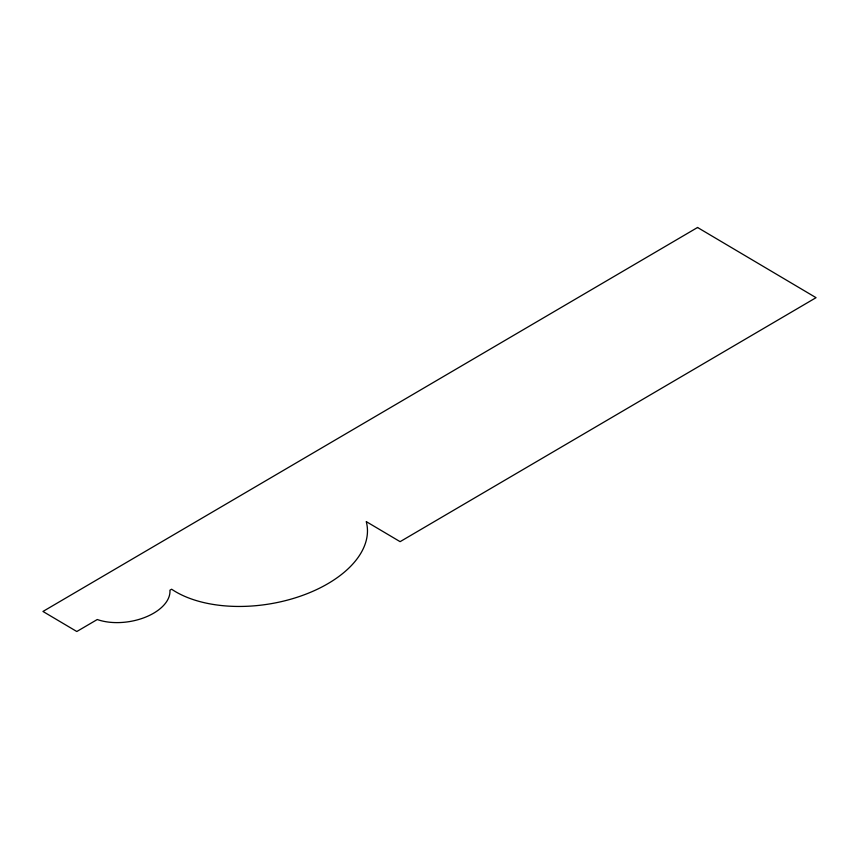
<?xml version="1.0" encoding="UTF-8"?>
<svg xmlns="http://www.w3.org/2000/svg" width="859" height="859" viewBox="0 0 859 859"><rect width="100%" height="100%" fill="white"/><g stroke="black" fill="none" stroke-linecap="round" stroke-linejoin="round"><path stroke-width="1.29" d="M697.551 227.485L42.95 611.458L76.805 631.515L97.26 619.522A45.183 25.727 -9.1 0 0 145.558 617.138A45.183 25.727 -9.1 0 0 169.921 590.208L171.617 589.21A109.447 62.31 -9.1 0 0 300.5 596.135A109.447 62.31 -9.1 0 0 366.245 521.606L400.111 541.664L816.05 297.676L697.551 227.485"/></g></svg>
